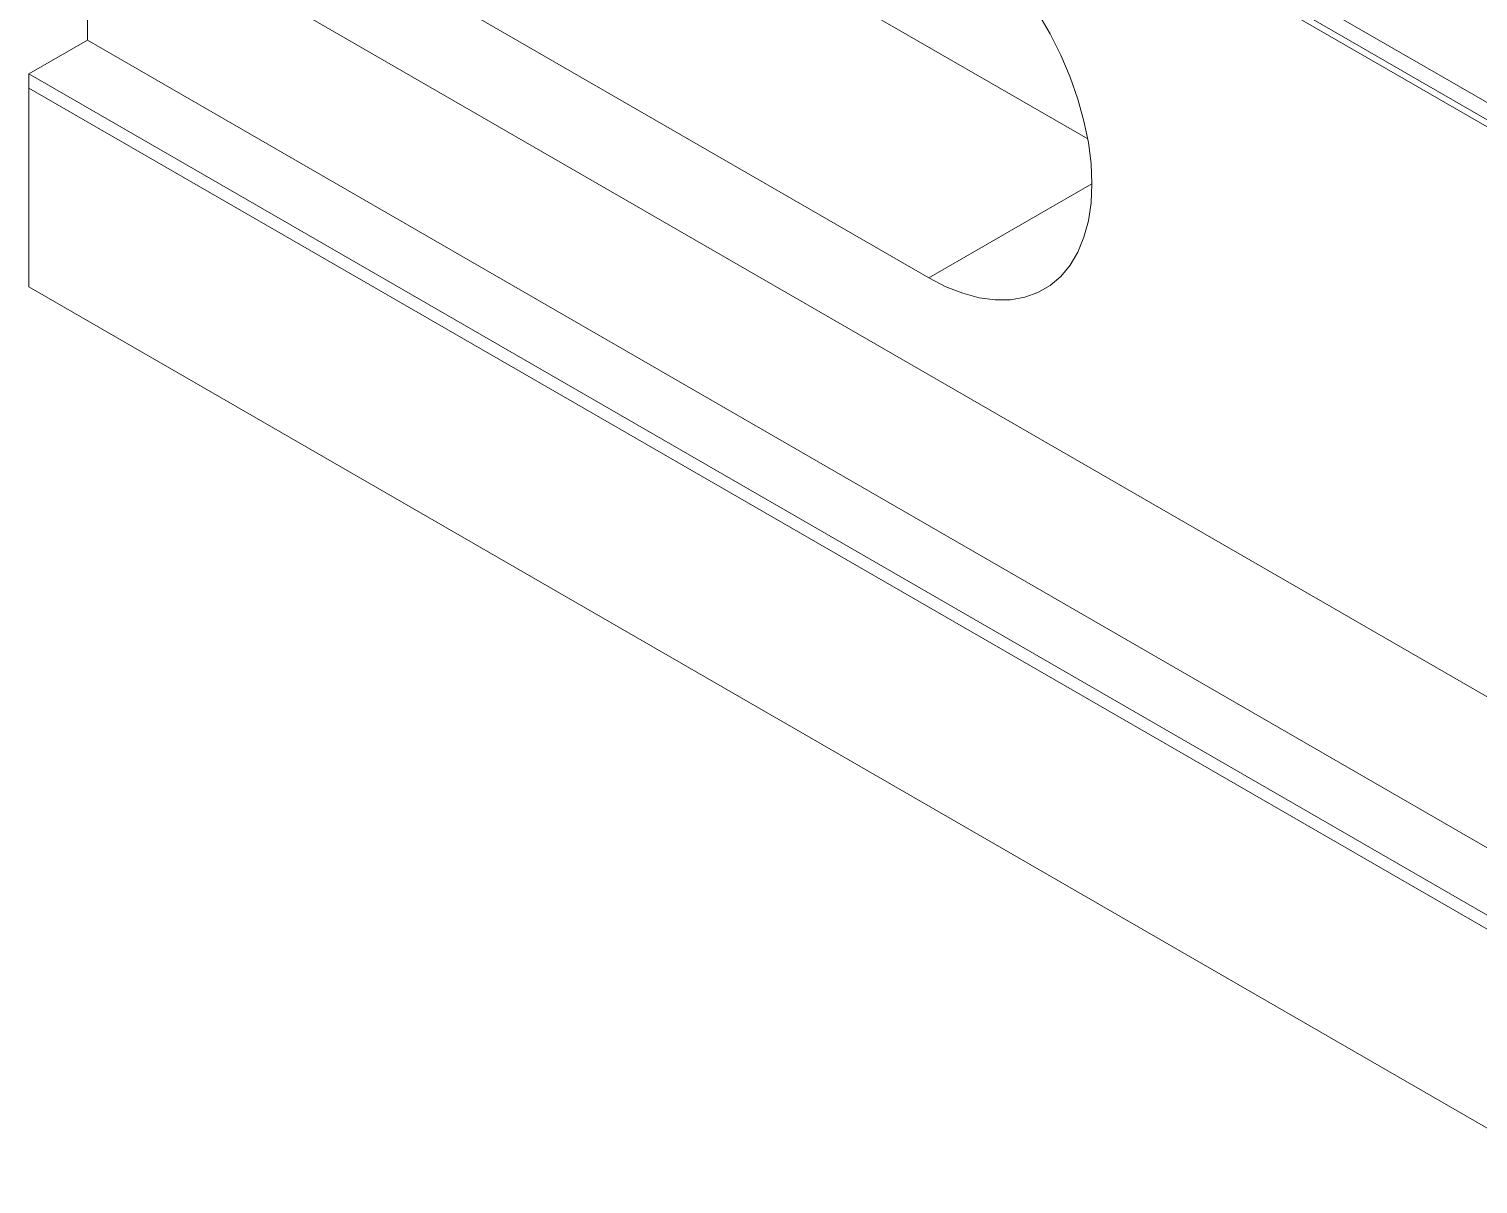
# Model space of a CAD drawing. Header units: inches. Extents: x 0.1 to 10.9, y 0 to 8.5.
# Drawn here: x 7.97 to 8.803, y 2.33 to 2.994 of the extents above; entities that cross this region are included whole.
import ezdxf

# ---------------------------------------------------------------- set-up
doc = ezdxf.new("R2010")
doc.units = ezdxf.units.IN
doc.header["$MEASUREMENT"] = 0

msp = doc.modelspace()

# ---------------------------------------------------------------- linework, layer by layer
at = {"color": 7, "linetype": 'Continuous', "lineweight": 18}
for p, q in [((10.06175, 2.21438), (7.97383, 3.41971)), ((10.06425, 2.21702), (7.97633, 3.42234)), ((10.0918, 2.21096), (8.00388, 3.41629)), ((8.2489, 3.12149), (8.57881, 2.93103)), ((10.06175, 1.88658), (7.97383, 3.0919)), ((8.00388, 2.98777), (8.00388, 3.07455)), ((8.13399, 3.05515), (8.48755, 2.85105)), ((7.9703, 2.96838), (8.00388, 2.98777)), ((10.0918, 1.78245), (8.00388, 2.98777)), ((7.9703, 2.96838), (7.9703, 2.96022)), ((7.9703, 2.96838), (10.05821, 1.76306)), ((10.05114, 1.75897), (7.9703, 2.96022)), ((7.9703, 2.96022), (7.9703, 2.8459)), ((8.58124, 2.90514), (8.48755, 2.85105)), ((7.9703, 2.8459), (10.05114, 1.64466)), ((10.05821, 1.64057), (7.9703, 2.8459)), ((7.9703, 2.8459), (7.9703, 2.8459))]:
    msp.add_line(p, q, dxfattribs=at)
at = {"color": 7, "linetype": 'Continuous', "lineweight": 18, "flags": 128}
msp.add_lwpolyline([(8.48755, 2.85105), (8.49734, 2.84599), (8.50703, 2.84217), (8.5165, 2.83963), (8.52565, 2.83841), (8.53439, 2.8385), (8.54262, 2.83992), (8.55024, 2.84265), (8.55717, 2.84666), (8.56334, 2.85189), (8.56869, 2.85831), (8.57314, 2.86583), (8.57665, 2.87437), (8.57919, 2.88385), (8.58072, 2.89414), (8.58124, 2.90516), (8.58072, 2.91676), (8.57919, 2.92883), (8.57665, 2.94124), (8.57314, 2.95384), (8.56869, 2.9665), (8.56334, 2.97908), (8.55717, 2.99144), (8.55024, 3.00346)], dxfattribs=at)

doc.saveas('drawing.dxf')
